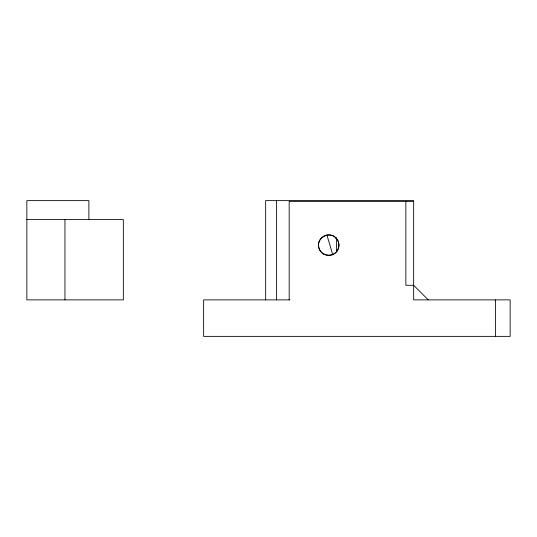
<?xml version="1.0" encoding="UTF-8"?>
<svg xmlns="http://www.w3.org/2000/svg" width="537" height="537" viewBox="0 0 537 537"><rect width="100%" height="100%" fill="white"/><g stroke="black" fill="none" stroke-linecap="round" stroke-linejoin="round"><path stroke-width="0.81" d="M335.94 237.925L337.565 240.039A10.143 10.055 -90 0 1 337.565 250.255C333.551 257.847 320.75 256.404 318.844 247.792C315.823 238.146 329.181 230.548 336.028 237.925M413.658 201.355L289.181 201.355L289.181 299.881M26.85 219.606L123.342 219.606L123.342 299.881L26.85 299.881L26.85 200.63L88.88 200.63L88.88 219.814M289.993 299.881L203.63 299.881L203.63 336.37L510.15 336.37L510.15 299.881L413.658 299.881L413.658 200.63L265.667 200.63L265.667 299.881M428.251 299.881L413.658 285.288L405.858 285.288L405.858 201.355M326.905 234.964L332.806 254.927M336.504 238.334L336.645 251.739M495.557 299.881L495.557 336.37M276.615 200.63L276.615 299.881M64.957 219.606L64.957 299.881M336.337 238.441L335.954 237.904L336.337 238.441M323.603 253.994A10.216 10.216 0 0 0 338.934 245.147A10.216 10.216 0 0 0 323.603 236.3A10.216 10.216 0 0 0 323.603 253.994"/></g></svg>
